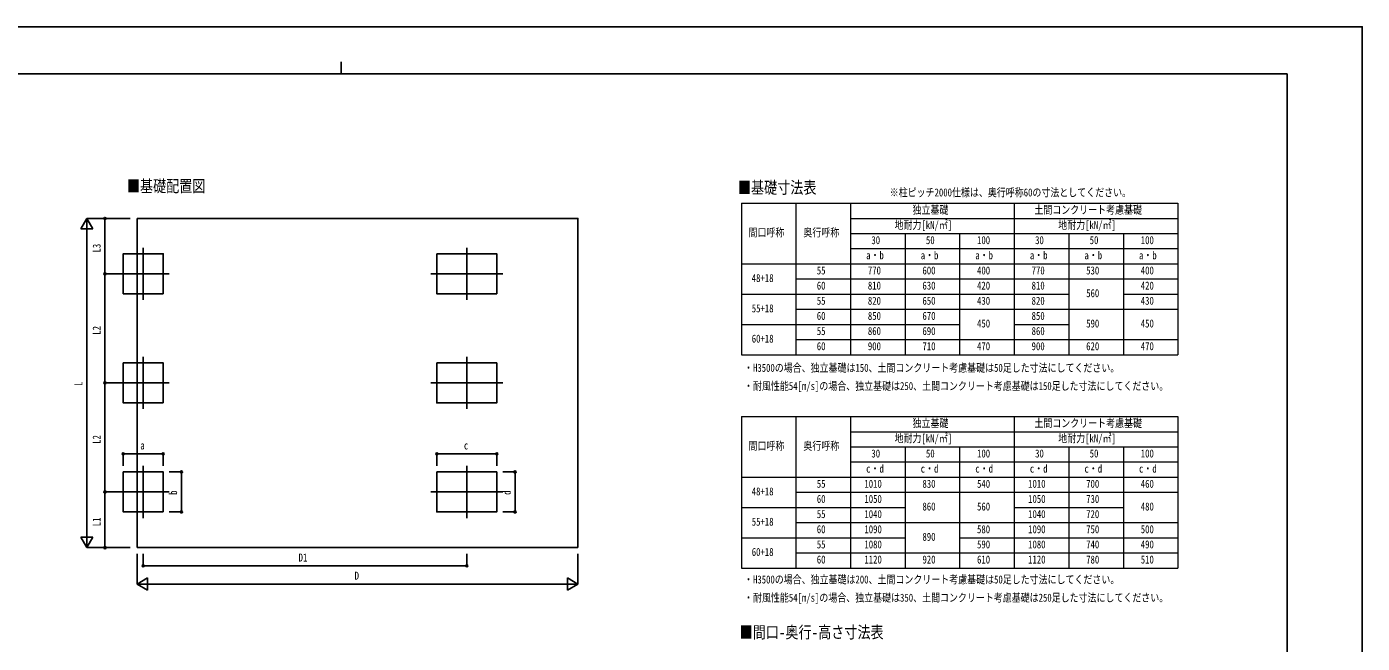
# Model space of a CAD drawing. Units: millimetres, scale not verified. Extents: x -16820 to 16820, y -11880 to 11880.
# Drawn here: x -5205 to 16820, y 1706 to 11880 of the extents above; entities that cross this region are included whole.
import ezdxf
from ezdxf.enums import TextEntityAlignment as Align

# ---------------------------------------------------------------- set-up
doc = ezdxf.new("R2010")
doc.units = ezdxf.units.MM
doc.header["$LTSCALE"] = 50
doc.layers.add('0-1_TABLE1', color=7, linetype='Continuous', lineweight=18)
for name, color, linetype in [('0-2_USER1', 3, 'Continuous'), ('0-3_YKK_12', 2, 'Continuous'), ('0-5_YKK_A1', 4, 'Continuous'), ('0-6_YKK_D', 6, 'Continuous'), ('0-7_YKK_ZWAK', 7, 'Continuous')]:
    doc.layers.add(name, color=color, linetype=linetype)
doc.styles.add('ＭＳ ゴシック', font='')
doc.styles.get('ＭＳ ゴシック').set_extended_font_data('MS Gothic')

msp = doc.modelspace()

# ---------------------------------------------------------------- linework, layer by layer
at = {"layer": '0-1_TABLE1'}
for p, q in [((6580.08, 8968), (13780.08, 8968)), ((6580.08, 8968), (6580.08, 6468)), ((7480.08, 8968), (7480.08, 6468)), ((8380.08, 8968), (8380.08, 6468)), ((11080.08, 8968), (11080.08, 6468)), ((13780.08, 8968), (13780.08, 6468)), ((8380.08, 8718), (13780.08, 8718)), ((8380.08, 8468), (13780.08, 8468)), ((9280.08, 8468), (9280.08, 6468)), ((10180.08, 8468), (10180.08, 6468)), ((11980.08, 8468), (11980.08, 6468)), ((12880.08, 8468), (12880.08, 6468)), ((8380.08, 8218), (13780.08, 8218)), ((6580.08, 7968), (13780.08, 7968)), ((7480.08, 7718), (13780.08, 7718)), ((6580.08, 7468), (11980.08, 7468)), ((12880.08, 7468), (13780.08, 7468)), ((7480.08, 7218), (13780.08, 7218)), ((6580.08, 6968), (10180.08, 6968)), ((11080.08, 6968), (11980.08, 6968)), ((7480.08, 6718), (13780.08, 6718)), ((6580.08, 5448), (13780.08, 5448)), ((6580.08, 5448), (6580.08, 2948)), ((7480.08, 5448), (7480.08, 2948)), ((8380.08, 5448), (8380.08, 2948)), ((11080.08, 5448), (11080.08, 2948)), ((13780.08, 5448), (13780.08, 2948)), ((8380.08, 5198), (13780.08, 5198)), ((8380.08, 4948), (13780.08, 4948)), ((9280.08, 4948), (9280.08, 2948)), ((10180.08, 4948), (10180.08, 2948)), ((11980.08, 4948), (11980.08, 2948)), ((12880.08, 4948), (12880.08, 2948)), ((8380.08, 4698), (13780.08, 4698)), ((6580.08, 4448), (13780.08, 4448)), ((7480.08, 4198), (13780.08, 4198)), ((6580.08, 3948), (9280.08, 3948)), ((11080.08, 3948), (12880.08, 3948)), ((7480.08, 3698), (13780.08, 3698)), ((6580.08, 3448), (9280.08, 3448)), ((10180.08, 3448), (13780.08, 3448)), ((7480.08, 3198), (13780.08, 3198))]:
    msp.add_line(p, q, dxfattribs=at)
for points in [[(6580.08, 6468), (7480.08, 6468), (13780.08, 6468)], [(6580.08, 2948), (7480.08, 2948), (13780.08, 2948)]]:
    msp.add_lwpolyline(points, dxfattribs=at)
at = {"layer": '0-3_YKK_12'}
for p, q in [((-3283.92, 8233.45), (-3283.92, 7373.45)), ((2052.58, 8233.45), (2052.58, 7373.45)), ((-2853.92, 7803.45), (-3713.92, 7803.45)), ((2647.58, 7803.45), (1457.58, 7803.45)), ((-3283.92, 6433.45), (-3283.92, 5573.45)), ((2052.58, 6433.45), (2052.58, 5573.45)), ((-2853.92, 6003.45), (-3713.92, 6003.45)), ((2647.58, 6003.45), (1457.58, 6003.45)), ((-3283.92, 4633.45), (-3283.92, 3773.45)), ((2052.58, 4633.45), (2052.58, 3773.45)), ((-2853.92, 4203.45), (-3713.92, 4203.45)), ((2647.58, 4203.45), (1457.58, 4203.45))]:
    msp.add_line(p, q, dxfattribs=at)
at = {"layer": '0-5_YKK_A1'}
for p, q in [((-3382.42, 8716.29), (-3382.42, 3284.45)), ((-3382.42, 3284.45), (3885.58, 3284.45))]:
    msp.add_line(p, q, dxfattribs=at)
msp.add_lwpolyline([(-3382.42, 8716.29), (3885.58, 8716.29), (3885.58, 3284.45)], dxfattribs=at)
for points in [[(-2953.92, 7473.45), (-2953.92, 8133.45), (-3613.92, 8133.45), (-3613.92, 7473.45)], [(1557.58, 8133.45), (2547.58, 8133.45), (2547.58, 7473.45), (1557.58, 7473.45)], [(-2953.92, 5673.45), (-2953.92, 6333.45), (-3613.92, 6333.45), (-3613.92, 5673.45)], [(1557.58, 6333.45), (2547.58, 6333.45), (2547.58, 5673.45), (1557.58, 5673.45)], [(-2953.92, 3873.45), (-2953.92, 4533.45), (-3613.92, 4533.45), (-3613.92, 3873.45)], [(1557.58, 4533.45), (2547.58, 4533.45), (2547.58, 3873.45), (1557.58, 3873.45)]]:
    msp.add_lwpolyline(points, close=True, dxfattribs=at)
at = {"layer": '0-6_YKK_D'}
for p, q in [((-4213.92, 8716.29), (-4313.92, 8543.08)), ((-3499.42, 8716.29), (-4214.92, 8716.29)), ((-4213.92, 8716.29), (-4113.92, 8543.08)), ((-4213.92, 8716.29), (-4213.92, 8369.88)), ((-3713.92, 8716.45), (-3914.92, 8716.45)), ((-3913.92, 7803.45), (-3913.92, 8716.45)), ((-4313.92, 8543.08), (-4113.92, 8543.08)), ((-4213.92, 3484.45), (-4213.92, 8516.29)), ((-3713.92, 7803.45), (-3914.92, 7803.45)), ((-3714.92, 7803.45), (-3914.92, 7803.45)), ((-3913.92, 6003.45), (-3913.92, 7803.45)), ((-3714.92, 6003.45), (-3914.92, 6003.45)), ((-3713.92, 6003.45), (-3914.92, 6003.45)), ((-3913.92, 4203.45), (-3913.92, 6003.45)), ((-3613.92, 4633.45), (-3613.92, 4834.45)), ((-2953.92, 4833.45), (-3613.92, 4833.45)), ((-2953.92, 4633.45), (-2953.92, 4834.45)), ((1557.58, 4633.45), (1557.58, 4834.45)), ((2547.58, 4833.45), (1557.58, 4833.45)), ((2547.58, 4633.45), (2547.58, 4834.45)), ((-2853.92, 4533.45), (-2652.92, 4533.45)), ((-2653.92, 3873.45), (-2653.92, 4533.45)), ((2647.58, 4533.45), (2848.58, 4533.45)), ((2847.58, 3873.45), (2847.58, 4533.45)), ((-3713.92, 4203.45), (-3914.92, 4203.45)), ((-3713.92, 4203.45), (-3914.92, 4203.45)), ((-3913.92, 3284.45), (-3913.92, 4203.45)), ((-2853.92, 3873.45), (-2652.92, 3873.45)), ((2647.58, 3873.45), (2848.58, 3873.45)), ((-4213.92, 3284.45), (-4213.92, 3630.86)), ((-4213.92, 3284.45), (-4313.92, 3457.65)), ((-4113.92, 3457.65), (-4313.92, 3457.65)), ((-4213.92, 3284.45), (-4113.92, 3457.65)), ((-3499.42, 3284.45), (-4214.92, 3284.45)), ((-3713.92, 3284.45), (-3914.92, 3284.45)), ((-3384.42, 3184.45), (-3384.42, 2683.45)), ((-3283.92, 3184.45), (-3283.92, 2983.45)), ((2052.58, 3184.45), (2052.58, 2983.45)), ((3885.58, 3184.45), (3885.58, 2683.45)), ((-3283.92, 2984.45), (2052.58, 2984.45)), ((-3384.42, 2684.45), (-3211.22, 2784.45)), ((-3384.42, 2684.45), (-3211.22, 2584.45)), ((-3384.42, 2684.45), (-3038.01, 2684.45)), ((-3211.22, 2584.45), (-3211.22, 2784.45)), ((3685.58, 2684.45), (-3184.42, 2684.45)), ((3885.58, 2684.45), (3539.17, 2684.45)), ((3885.58, 2684.45), (3712.37, 2784.45)), ((3712.37, 2784.45), (3712.37, 2584.45)), ((3885.58, 2684.45), (3712.37, 2584.45))]:
    msp.add_line(p, q, dxfattribs=at)
for centre in [(-3913.92, 8716.45), (-3913.92, 7803.45), (-3913.92, 7803.45), (-3913.92, 6003.45), (-3913.92, 6003.45), (-3613.92, 4833.45), (-2953.92, 4833.45), (1557.58, 4833.45), (2547.58, 4833.45), (-2653.92, 4533.45), (2847.58, 4533.45), (-3913.92, 4203.45), (-3913.92, 4203.45), (-2653.92, 3873.45), (2847.58, 3873.45), (-3913.92, 3284.45), (-3283.92, 2984.45), (2052.58, 2984.45)]:
    msp.add_circle(centre, 17, dxfattribs=at)
at = {"layer": '0-7_YKK_ZWAK'}
for p, q in [((-19.92, 11300), (-19.92, 11100)), ((15580.08, 11100), (-15619.92, 11100)), ((15580.08, 11100), (15580.08, -10100))]:
    msp.add_line(p, q, dxfattribs=at)
msp.add_lwpolyline([(-16820, -11880), (16820, -11880), (16820, 11880), (-16820, 11880)], close=True, dxfattribs=at)

# ---------------------------------------------------------------- texts
at = {"layer": '0-1_TABLE1', "style": 'ＭＳ ゴシック', "width": 0.8}
for s, p in [('独立基礎', (9403.68, 8753)), ('土間コンクリート考慮基礎', (11412.48, 8753)), ('地耐力[kN/㎡]', (9106.08, 8503)), ('地耐力[kN/㎡]', (11806.08, 8503)), ('間口呼称', (6698.88, 8378)), ('奥行呼称', (7603.68, 8378)), ('30', (8724.48, 8253)), ('50', (9624.48, 8253)), ('100', (10466.88, 8253)), ('30', (11424.48, 8253)), ('50', (12324.48, 8253)), ('100', (13166.88, 8253)), ('a・b', (8638.08, 8003)), ('a・b', (9538.08, 8003)), ('a・b', (10438.08, 8003)), ('a・b', (11338.08, 8003)), ('a・b', (12238.08, 8003)), ('a・b', (13138.08, 8003)), ('48+18', (6751.68, 7628)), ('55', (7824.48, 7753)), ('770', (8666.88, 7753)), ('600', (9566.88, 7753)), ('400', (10466.88, 7753)), ('770', (11366.88, 7753)), ('530', (12266.88, 7753)), ('400', (13166.88, 7753)), ('60', (7824.48, 7503)), ('810', (8666.88, 7503)), ('630', (9566.88, 7503)), ('420', (10466.88, 7503)), ('810', (11366.88, 7503)), ('560', (12266.88, 7378)), ('420', (13166.88, 7503)), ('55+18', (6751.68, 7128)), ('55', (7824.48, 7253)), ('820', (8666.88, 7253)), ('650', (9566.88, 7253)), ('430', (10466.88, 7253)), ('820', (11366.88, 7253)), ('430', (13166.88, 7253)), ('60', (7824.48, 7003)), ('850', (8666.88, 7003)), ('670', (9566.88, 7003)), ('450', (10466.88, 6878)), ('850', (11366.88, 7003)), ('590', (12266.88, 6878)), ('450', (13166.88, 6878)), ('55', (7824.48, 6753)), ('860', (8666.88, 6753)), ('690', (9566.88, 6753)), ('860', (11366.88, 6753)), ('60+18', (6751.68, 6628)), ('60', (7824.48, 6503)), ('900', (8666.88, 6503)), ('710', (9566.88, 6503)), ('470', (10466.88, 6503)), ('900', (11366.88, 6503)), ('620', (12266.88, 6503)), ('470', (13166.88, 6503)), ('独立基礎', (9403.68, 5233)), ('土間コンクリート考慮基礎', (11412.48, 5233)), ('地耐力[kN/㎡]', (9106.08, 4983)), ('地耐力[kN/㎡]', (11806.08, 4983)), ('間口呼称', (6698.88, 4858)), ('奥行呼称', (7603.68, 4858)), ('30', (8724.48, 4733)), ('50', (9624.48, 4733)), ('100', (10466.88, 4733)), ('30', (11424.48, 4733)), ('50', (12324.48, 4733)), ('100', (13166.88, 4733)), ('c・d', (8638.08, 4483)), ('c・d', (9538.08, 4483)), ('c・d', (10438.08, 4483)), ('c・d', (11338.08, 4483)), ('c・d', (12238.08, 4483)), ('c・d', (13138.08, 4483)), ('48+18', (6751.68, 4108)), ('55', (7824.48, 4233)), ('1010', (8609.28, 4233)), ('830', (9566.88, 4233)), ('540', (10466.88, 4233)), ('1010', (11309.28, 4233)), ('700', (12266.88, 4233)), ('460', (13166.88, 4233)), ('60', (7824.48, 3983)), ('1050', (8609.28, 3983)), ('860', (9566.88, 3858)), ('560', (10466.88, 3858)), ('1050', (11309.28, 3983)), ('730', (12266.88, 3983)), ('480', (13166.88, 3858)), ('55+18', (6751.68, 3608)), ('55', (7824.48, 3733)), ('1040', (8609.28, 3733)), ('1040', (11309.28, 3733)), ('720', (12266.88, 3733)), ('60', (7824.48, 3483)), ('1090', (8609.28, 3483)), ('890', (9566.88, 3358)), ('580', (10466.88, 3483)), ('1090', (11309.28, 3483)), ('750', (12266.88, 3483)), ('500', (13166.88, 3483)), ('55', (7824.48, 3233)), ('1080', (8609.28, 3233)), ('590', (10466.88, 3233)), ('1080', (11309.28, 3233)), ('740', (12266.88, 3233)), ('490', (13166.88, 3233)), ('60+18', (6751.68, 3108)), ('60', (7824.48, 2983)), ('1120', (8609.28, 2983)), ('920', (9566.88, 2983)), ('610', (10466.88, 2983)), ('1120', (11309.28, 2983)), ('780', (12266.88, 2983)), ('510', (13166.88, 2983))]:
    msp.add_text(s, height=132, dxfattribs=at).set_placement(p, align=Align.BOTTOM_LEFT)
at = {"layer": '0-2_USER1', "style": 'ＭＳ ゴシック', "width": 0.8}
for s, height, p in [('■基礎配置図', 197.9, (-3553.41, 9092.32)), ('■基礎寸法表', 197.9, (6522.81, 9067.78)), ('※柱ピッチ2000仕様は、奥行呼称60の寸法としてください。', 132, (9027.35, 9039.94)), ('・H3500の場合、独立基礎は150、土間コンクリート考慮基礎は50足した寸法にしてください。', 132, (6624.43, 6145.97)), ('・耐風性能54[m/s]の場合、独立基礎は250、土間コンクリート考慮基礎は150足した寸法にしてください。', 132, (6624.43, 5845.97)), ('・H3500の場合、独立基礎は200、土間コンクリート考慮基礎は50足した寸法にしてください。', 132, (6624.43, 2653.68)), ('・耐風性能54[m/s]の場合、独立基礎は350、土間コンクリート考慮基礎は250足した寸法にしてください。', 132, (6624.43, 2353.68)), ('■間口-奥行-高さ寸法表', 197.9, (6551.28, 1731.01))]:
    msp.add_text(s, height=height, dxfattribs=at).set_placement(p, align=Align.BOTTOM_LEFT)
at = {"layer": '0-6_YKK_D', "style": 'ＭＳ ゴシック', "width": 0.8}
for s, p in [('L3', (-3945.92, 8154.35)), ('L2', (-3945.92, 6797.85)), ('L', (-4245.92, 5952.37)), ('L2', (-3945.92, 4997.85)), ('b', (-2685.92, 4155.45)), ('d', (2815.58, 4155.45)), ('L1', (-3945.92, 3638.35))]:
    msp.add_text(s, height=132, rotation=90, dxfattribs=at).set_placement(p, align=Align.BOTTOM_LEFT)
for s, p in [('a', (-3331.92, 4865.45)), ('c', (2004.58, 4865.45)), ('D1', (-721.27, 3016.45)), ('D', (202.58, 2716.45))]:
    msp.add_text(s, height=132, dxfattribs=at).set_placement(p, align=Align.BOTTOM_LEFT)

doc.saveas('drawing.dxf')
